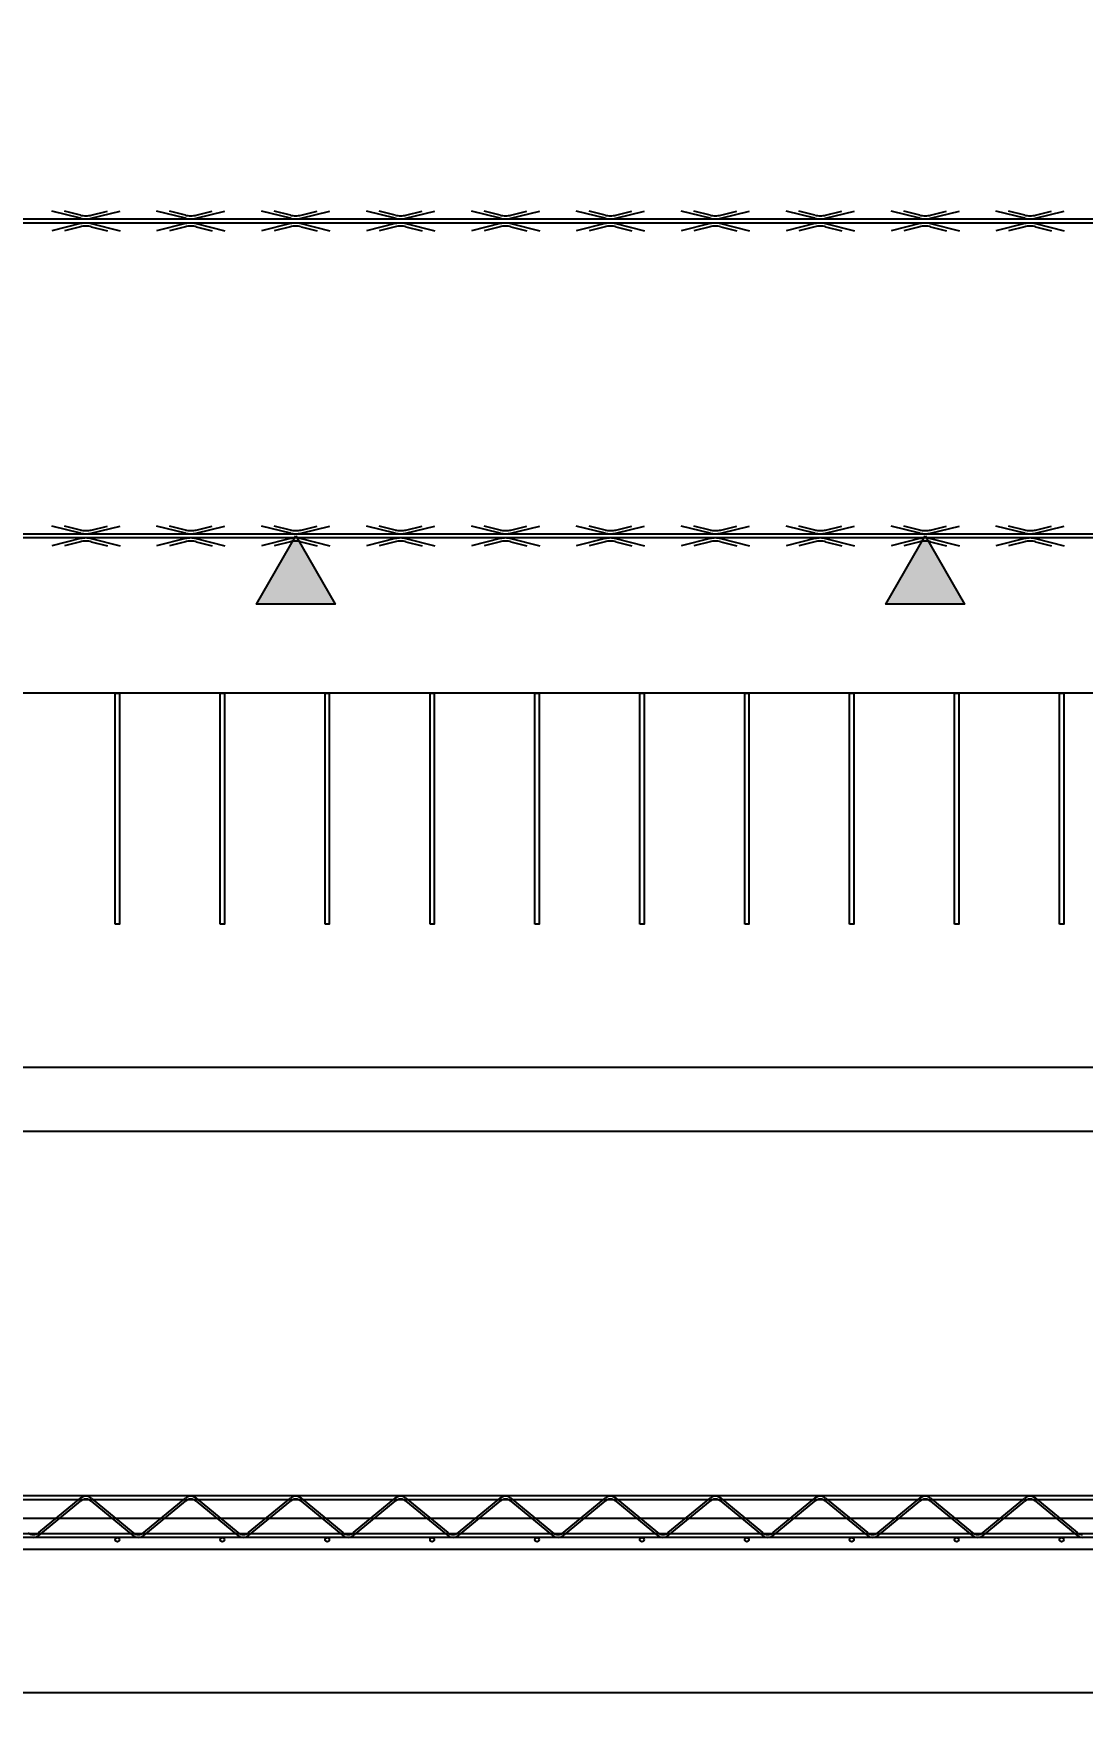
# Model space of a CAD drawing. Extents: x -524 to 129100, y -10500 to 1.
# Drawn here: x 95933 to 97933, y -5326 to -2140 of the extents above; entities that cross this region are included whole.
import ezdxf

# ---------------------------------------------------------------- set-up
doc = ezdxf.new("R2010")
doc.units = 0
doc.header["$LTSCALE"] = 250
doc.linetypes.add('BeePC_CENTER', pattern=[2, 1.25, -0.25, 0.25, -0.25])
doc.layers.get('0').update_dxf_attribs({"linetype": 'CONTINUOUS'})
doc.layers.get('Defpoints').update_dxf_attribs({"linetype": 'CONTINUOUS'})
for name, color, linetype in [('BeePC-CCBZ', 110, 'CONTINUOUS'), ('BeePC-GJ-LEVEL', 141, 'CONTINUOUS'), ('BeePC-GJ-Truss', 185, 'CONTINUOUS'), ('BeePC-TONG-ZT', 50, 'CONTINUOUS')]:
    doc.layers.add(name, color=color, linetype=linetype)
doc.styles.add('BeePC_Dim', font='simfang.ttf', dxfattribs={"width": 0.7})
doc.dimstyles.new('BeePC_DIM_25_25', dxfattribs={"dimtxt": 75, "dimasz": 25, "dimexe": 25, "dimexo": 0, "dimgap": 25, "dimtad": 1, "dimdec": 0, "dimzin": 0, "dimdsep": 46, "dimtxsty": 'BeePC_Dim', "dimblk": 'ARCHTICK', "dimcen": 0, "dimdle": 25, "dimclrt": 7, "dimadec": 0, "dimazin": 0, "dimtfac": 1, "dimtdec": 0, "dimtix": 1, "dimtmove": 2, "dimatfit": 3, "dimfxl": 250, "dimfxlon": 1, "dimtfill": 1, "dimtolj": 1, "dimtzin": 0, "dimarcsym": 0})

# ---------------------------------------------------------------- blocks, each defined once
blk = doc.blocks.new('BeePC_HangPoint')
at = {"ltscale": 25}
h = blk.add_hatch(color=256, dxfattribs=at)
h.dxf.hatch_style = 1
h.paths.add_polyline_path([(0, 0), (-75, -129.9), (75, -129.9)])
blk.add_lwpolyline([(0, 0), (75, -129.9), (-75, -129.9)], close=True, dxfattribs=at)
blk = doc.blocks.new('_ArchTick')
at = {"color": 0, "linetype": 'ByBlock', "const_width": 0.5}
blk.add_lwpolyline([(-0.71, -0.71), (0.71, 0.71)], dxfattribs=at)
blk = doc.blocks.new('*D185')
at = {"layer": 'BeePC-CCBZ', "color": 0, "lineweight": -2, "transparency": 16777216}
for p, q in [((95207.6, -250.1), (96457.6, -250.1)), ((95232.6, -450.1), (95232.6, -225.1)), ((96432.6, -450.1), (96432.6, -225.1))]:
    blk.add_line(p, q, dxfattribs=at)
at = {"layer": 'Defpoints', "color": 0, "transparency": 16777216}
for p in [(96432.6, -250.1), (95232.6, -3097.1), (96432.6, -3097.1)]:
    blk.add_point(p, dxfattribs=at)
at = {"layer": 'BeePC-CCBZ', "color": 0, "lineweight": -2, "transparency": 16777216, "xscale": 25, "yscale": 25, "zscale": 25, "rotation": 180}
blk.add_blockref('_ArchTick', (95232.6, -250.1), dxfattribs=at)
at = {"layer": 'BeePC-CCBZ', "color": 0, "lineweight": -2, "transparency": 16777216, "xscale": 25, "yscale": 25, "zscale": 25}
blk.add_blockref('_ArchTick', (96432.6, -250.1), dxfattribs=at)
at = {"layer": 'BeePC-CCBZ', "color": 7, "linetype": 'BeePC_CENTER', "transparency": 16777216, "insert": (95832.6, -187.2), "char_height": 75, "attachment_point": 5, "style": 'BeePC_Dim', "bg_fill": 3, "box_fill_scale": 1.1, "bg_fill_color": 256, "bg_fill_true_color": 13158600, "bg_fill_transparency": 0}
blk.add_mtext('\\A1;1200', dxfattribs=at)
blk = doc.blocks.new('*D186')
at = {"layer": 'BeePC-CCBZ', "color": 0, "lineweight": -2, "transparency": 16777216}
for p, q in [((96407.6, -250.1), (97657.6, -250.1)), ((96432.6, -450.1), (96432.6, -225.1)), ((97632.6, -450.1), (97632.6, -225.1))]:
    blk.add_line(p, q, dxfattribs=at)
at = {"layer": 'Defpoints', "color": 0, "transparency": 16777216}
for p in [(97632.6, -250.1), (96432.6, -3097.1), (97632.6, -3097.1)]:
    blk.add_point(p, dxfattribs=at)
at = {"layer": 'BeePC-CCBZ', "color": 0, "lineweight": -2, "transparency": 16777216, "xscale": 25, "yscale": 25, "zscale": 25, "rotation": 180}
blk.add_blockref('_ArchTick', (96432.6, -250.1), dxfattribs=at)
at = {"layer": 'BeePC-CCBZ', "color": 0, "lineweight": -2, "transparency": 16777216, "xscale": 25, "yscale": 25, "zscale": 25}
blk.add_blockref('_ArchTick', (97632.6, -250.1), dxfattribs=at)
at = {"layer": 'BeePC-CCBZ', "color": 7, "linetype": 'BeePC_CENTER', "transparency": 16777216, "insert": (97032.6, -187.2), "char_height": 75, "attachment_point": 5, "style": 'BeePC_Dim', "bg_fill": 3, "box_fill_scale": 1.1, "bg_fill_color": 256, "bg_fill_true_color": 13158600, "bg_fill_transparency": 0}
blk.add_mtext('\\A1;1200', dxfattribs=at)
blk = doc.blocks.new('*D187')
at = {"layer": 'BeePC-CCBZ', "color": 0, "lineweight": -2, "transparency": 16777216}
for p, q in [((97607.6, -250.1), (99217.8, -250.1)), ((97632.6, -450.1), (97632.6, -225.1)), ((99192.8, -450.1), (99192.8, -225.1))]:
    blk.add_line(p, q, dxfattribs=at)
at = {"layer": 'Defpoints', "color": 0, "transparency": 16777216}
for p in [(99192.8, -250.1), (99192.8, -2197.1), (97632.6, -3097.1)]:
    blk.add_point(p, dxfattribs=at)
at = {"layer": 'BeePC-CCBZ', "color": 0, "lineweight": -2, "transparency": 16777216, "xscale": 25, "yscale": 25, "zscale": 25, "rotation": 180}
blk.add_blockref('_ArchTick', (97632.6, -250.1), dxfattribs=at)
at = {"layer": 'BeePC-CCBZ', "color": 0, "lineweight": -2, "transparency": 16777216, "xscale": 25, "yscale": 25, "zscale": 25}
blk.add_blockref('_ArchTick', (99192.8, -250.1), dxfattribs=at)
at = {"layer": 'BeePC-CCBZ', "color": 7, "linetype": 'BeePC_CENTER', "transparency": 16777216, "insert": (98412.7, -187.2), "char_height": 75, "attachment_point": 5, "style": 'BeePC_Dim', "bg_fill": 3, "box_fill_scale": 1.1, "bg_fill_color": 256, "bg_fill_true_color": 13158600, "bg_fill_transparency": 0}
blk.add_mtext('\\A1;1560', dxfattribs=at)
blk = doc.blocks.new('*D189')
at = {"layer": 'BeePC-CCBZ', "color": 0, "lineweight": -2, "transparency": 16777216}
for p, q in [((91822.3, -3909.1), (91822.3, -4134.1)), ((99042.3, -3909.1), (99042.3, -4134.1)), ((91797.3, -4109.1), (99067.3, -4109.1))]:
    blk.add_line(p, q, dxfattribs=at)
at = {"layer": 'Defpoints', "color": 0, "transparency": 16777216}
for p in [(91822.3, -3737.1), (99042.3, -3737.1), (99042.3, -4109.1)]:
    blk.add_point(p, dxfattribs=at)
at = {"layer": 'BeePC-CCBZ', "color": 0, "lineweight": -2, "transparency": 16777216, "xscale": 25, "yscale": 25, "zscale": 25, "rotation": 180}
blk.add_blockref('_ArchTick', (91822.3, -4109.1), dxfattribs=at)
at = {"layer": 'BeePC-CCBZ', "color": 0, "lineweight": -2, "transparency": 16777216, "xscale": 25, "yscale": 25, "zscale": 25}
blk.add_blockref('_ArchTick', (99042.3, -4109.1), dxfattribs=at)
at = {"layer": 'BeePC-CCBZ', "color": 7, "linetype": 'BeePC_CENTER', "transparency": 16777216, "insert": (95432.3, -4046.2), "char_height": 75, "attachment_point": 5, "style": 'BeePC_Dim', "bg_fill": 3, "box_fill_scale": 1.1, "bg_fill_color": 256, "bg_fill_true_color": 13158600, "bg_fill_transparency": 0}
blk.add_mtext('\\A1;7220', dxfattribs=at)
blk = doc.blocks.new('*D191')
at = {"layer": 'BeePC-CCBZ', "color": 0, "lineweight": -2, "transparency": 16777216}
for p, q in [((91572.3, -4031.1), (91572.3, -4256.1)), ((99192.8, -4031.1), (99192.8, -4256.1)), ((91547.3, -4231.1), (99217.8, -4231.1))]:
    blk.add_line(p, q, dxfattribs=at)
at = {"layer": 'Defpoints', "color": 0, "transparency": 16777216}
for p in [(91572.3, -2197.1), (99192.8, -2197.1), (99192.8, -4231.1)]:
    blk.add_point(p, dxfattribs=at)
at = {"layer": 'BeePC-CCBZ', "color": 0, "lineweight": -2, "transparency": 16777216, "xscale": 25, "yscale": 25, "zscale": 25, "rotation": 180}
blk.add_blockref('_ArchTick', (91572.3, -4231.1), dxfattribs=at)
at = {"layer": 'BeePC-CCBZ', "color": 0, "lineweight": -2, "transparency": 16777216, "xscale": 25, "yscale": 25, "zscale": 25}
blk.add_blockref('_ArchTick', (99192.8, -4231.1), dxfattribs=at)
at = {"layer": 'BeePC-CCBZ', "color": 7, "linetype": 'BeePC_CENTER', "transparency": 16777216, "insert": (95382.6, -4168.2), "char_height": 75, "attachment_point": 5, "style": 'BeePC_Dim', "bg_fill": 3, "box_fill_scale": 1.1, "bg_fill_color": 256, "bg_fill_true_color": 13158600, "bg_fill_transparency": 0}
blk.add_mtext('\\A1;7621', dxfattribs=at)
blk = doc.blocks.new('*D195')
at = {"layer": 'BeePC-CCBZ', "color": 0, "lineweight": -2, "transparency": 16777216}
for p, q in [((99604.8, -972.1), (99604.8, -3372.1)), ((99404.8, -997.1), (99629.8, -997.1)), ((99404.8, -3347.1), (99629.8, -3347.1))]:
    blk.add_line(p, q, dxfattribs=at)
at = {"layer": 'Defpoints', "color": 0, "transparency": 16777216}
for p in [(95382.6, -997.1), (99382.3, -3347.1), (99604.8, -3347.1)]:
    blk.add_point(p, dxfattribs=at)
at = {"layer": 'BeePC-CCBZ', "color": 0, "lineweight": -2, "transparency": 16777216, "xscale": 25, "yscale": 25, "zscale": 25}
for p, rotation in [((99604.8, -997.1), 90), ((99604.8, -3347.1), 270)]:
    blk.add_blockref('_ArchTick', p, dxfattribs=dict(at, rotation=rotation))
at = {"layer": 'BeePC-CCBZ', "color": 7, "linetype": 'BeePC_CENTER', "transparency": 16777216, "insert": (99541.9, -2172.1), "char_height": 75, "attachment_point": 5, "rotation": 90, "style": 'BeePC_Dim', "bg_fill": 3, "box_fill_scale": 1.1, "bg_fill_color": 256, "bg_fill_true_color": 13158600, "bg_fill_transparency": 0}
blk.add_mtext('\\A1;2350', dxfattribs=at)
blk = doc.blocks.new('*D196')
at = {"layer": 'BeePC-CCBZ', "color": 0, "lineweight": -2, "transparency": 16777216}
for p, q in [((99604.8, -3322.1), (99604.8, -3422.1)), ((99404.8, -3347.1), (99629.8, -3347.1)), ((99404.8, -3397.1), (99629.8, -3397.1))]:
    blk.add_line(p, q, dxfattribs=at)
at = {"layer": 'Defpoints', "color": 0, "transparency": 16777216}
for p in [(99382.3, -3347.1), (95382.6, -3397.1), (99604.8, -3397.1)]:
    blk.add_point(p, dxfattribs=at)
at = {"layer": 'BeePC-CCBZ', "color": 0, "lineweight": -2, "transparency": 16777216, "xscale": 25, "yscale": 25, "zscale": 25}
for p, rotation in [((99604.8, -3347.1), 270), ((99604.8, -3397.1), 90)]:
    blk.add_blockref('_ArchTick', p, dxfattribs=dict(at, rotation=rotation))
at = {"layer": 'BeePC-CCBZ', "color": 7, "linetype": 'BeePC_CENTER', "transparency": 16777216, "insert": (99541.9, -3441.3), "char_height": 75, "attachment_point": 5, "rotation": 90, "style": 'BeePC_Dim', "bg_fill": 3, "box_fill_scale": 1.1, "bg_fill_color": 256, "bg_fill_true_color": 13158600, "bg_fill_transparency": 0}
blk.add_mtext('\\A1;50', dxfattribs=at)
blk = doc.blocks.new('*D198')
at = {"layer": 'BeePC-CCBZ', "color": 0, "lineweight": -2, "transparency": 16777216}
for p, q in [((99726.8, -1272.1), (99726.8, -3122.1)), ((99526.8, -1297.1), (99751.8, -1297.1)), ((99526.8, -3097.1), (99751.8, -3097.1))]:
    blk.add_line(p, q, dxfattribs=at)
at = {"layer": 'Defpoints', "color": 0, "transparency": 16777216}
for p in [(93032.6, -1297.1), (93032.6, -3097.1), (99726.8, -3097.1)]:
    blk.add_point(p, dxfattribs=at)
at = {"layer": 'BeePC-CCBZ', "color": 0, "lineweight": -2, "transparency": 16777216, "xscale": 25, "yscale": 25, "zscale": 25}
for p, rotation in [((99726.8, -1297.1), 90), ((99726.8, -3097.1), 270)]:
    blk.add_blockref('_ArchTick', p, dxfattribs=dict(at, rotation=rotation))
at = {"layer": 'BeePC-CCBZ', "color": 7, "linetype": 'BeePC_CENTER', "transparency": 16777216, "insert": (99663.9, -2197.1), "char_height": 75, "attachment_point": 5, "rotation": 90, "style": 'BeePC_Dim', "bg_fill": 3, "box_fill_scale": 1.1, "bg_fill_color": 256, "bg_fill_true_color": 13158600, "bg_fill_transparency": 0}
blk.add_mtext('\\A1;1800', dxfattribs=at)
blk = doc.blocks.new('*D199')
at = {"layer": 'BeePC-CCBZ', "color": 0, "lineweight": -2, "transparency": 16777216}
for p, q in [((99726.8, -3072.1), (99726.8, -3422.1)), ((99526.8, -3097.1), (99751.8, -3097.1)), ((99526.8, -3397.1), (99751.8, -3397.1))]:
    blk.add_line(p, q, dxfattribs=at)
at = {"layer": 'Defpoints', "color": 0, "transparency": 16777216}
for p in [(93032.6, -3097.1), (95382.6, -3397.1), (99726.8, -3397.1)]:
    blk.add_point(p, dxfattribs=at)
at = {"layer": 'BeePC-CCBZ', "color": 0, "lineweight": -2, "transparency": 16777216, "xscale": 25, "yscale": 25, "zscale": 25}
for p, rotation in [((99726.8, -3097.1), 90), ((99726.8, -3397.1), 270)]:
    blk.add_blockref('_ArchTick', p, dxfattribs=dict(at, rotation=rotation))
at = {"layer": 'BeePC-CCBZ', "color": 7, "linetype": 'BeePC_CENTER', "transparency": 16777216, "insert": (99663.9, -3247.1), "char_height": 75, "attachment_point": 5, "rotation": 90, "style": 'BeePC_Dim', "bg_fill": 3, "box_fill_scale": 1.1, "bg_fill_color": 256, "bg_fill_true_color": 13158600, "bg_fill_transparency": 0}
blk.add_mtext('\\A1;300', dxfattribs=at)
blk = doc.blocks.new('*D202')
at = {"layer": 'BeePC-CCBZ', "color": 0, "lineweight": -2, "transparency": 16777216}
for p, q in [((91572.3, -5100.6), (91572.3, -5325.6)), ((99192.8, -5100.6), (99192.8, -5325.6)), ((91547.3, -5300.6), (99217.8, -5300.6))]:
    blk.add_line(p, q, dxfattribs=at)
at = {"layer": 'Defpoints', "color": 0, "transparency": 16777216}
for p in [(91572.3, -4998.6), (99192.8, -4998.6), (99192.8, -5300.6)]:
    blk.add_point(p, dxfattribs=at)
at = {"layer": 'BeePC-CCBZ', "color": 0, "lineweight": -2, "transparency": 16777216, "xscale": 25, "yscale": 25, "zscale": 25, "rotation": 180}
blk.add_blockref('_ArchTick', (91572.3, -5300.6), dxfattribs=at)
at = {"layer": 'BeePC-CCBZ', "color": 0, "lineweight": -2, "transparency": 16777216, "xscale": 25, "yscale": 25, "zscale": 25}
blk.add_blockref('_ArchTick', (99192.8, -5300.6), dxfattribs=at)
at = {"layer": 'BeePC-CCBZ', "color": 7, "linetype": 'BeePC_CENTER', "transparency": 16777216, "insert": (95382.6, -5237.7), "char_height": 75, "attachment_point": 5, "style": 'BeePC_Dim', "bg_fill": 3, "box_fill_scale": 1.1, "bg_fill_color": 256, "bg_fill_true_color": 13158600, "bg_fill_transparency": 0}
blk.add_mtext('\\A1;7621', dxfattribs=at)

msp = doc.modelspace()

# ---------------------------------------------------------------- linework, layer by layer
at = {"layer": 'BeePC-GJ-LEVEL'}
for points in [[(96088.6, -3837.1), (96088.6, -3397.1), (96096.6, -3397.1), (96096.6, -3837.1), (96088.6, -3837.1)], [(96288.6, -3837.1), (96288.6, -3397.1), (96296.6, -3397.1), (96296.6, -3837.1), (96288.6, -3837.1)], [(96488.6, -3837.1), (96488.6, -3397.1), (96496.6, -3397.1), (96496.6, -3837.1), (96488.6, -3837.1)], [(96688.6, -3837.1), (96688.6, -3397.1), (96696.6, -3397.1), (96696.6, -3837.1), (96688.6, -3837.1)], [(96888.6, -3837.1), (96888.6, -3397.1), (96896.6, -3397.1), (96896.6, -3837.1), (96888.6, -3837.1)], [(97088.6, -3837.1), (97088.6, -3397.1), (97096.6, -3397.1), (97096.6, -3837.1), (97088.6, -3837.1)], [(97288.6, -3837.1), (97288.6, -3397.1), (97296.6, -3397.1), (97296.6, -3837.1), (97288.6, -3837.1)], [(97488.6, -3837.1), (97488.6, -3397.1), (97496.6, -3397.1), (97496.6, -3837.1), (97488.6, -3837.1)], [(97688.6, -3837.1), (97688.6, -3397.1), (97696.6, -3397.1), (97696.6, -3837.1), (97688.6, -3837.1)], [(97888.6, -3837.1), (97888.6, -3397.1), (97896.6, -3397.1), (97896.6, -3837.1), (97888.6, -3837.1)], [(91382.3, -4997.6), (99332.8, -4997.6), (99332.8, -5005.6), (91382.3, -5005.6), (91382.3, -4997.6)]]:
    msp.add_lwpolyline(points, dxfattribs=at)
for centre in [(96092.6, -5009.6), (96292.6, -5009.6), (96492.6, -5009.6), (96692.6, -5009.6), (96892.6, -5009.6), (97092.6, -5009.6), (97292.6, -5009.6), (97492.6, -5009.6), (97692.6, -5009.6), (97892.6, -5009.6)]:
    msp.add_circle(centre, 4, dxfattribs=at)
at = {"layer": 'BeePC-GJ-Truss'}
for points in [[(91632.6, -2493.1), (99132.6, -2493.1), (99132.6, -2501.1), (91632.6, -2501.1), (91632.6, -2493.1), (91636, -2493), (91639.2, -2492.6), (91642.8, -2492), (91697.8, -2478.4)], [(96022.4, -2492), (95967.4, -2478.4)], [(96022.4, -2486), (95991.7, -2478.4)], [(96042.8, -2492), (96097.8, -2478.4)], [(96042.8, -2486), (96073.5, -2478.4)], [(96222.4, -2492), (96167.4, -2478.4)], [(96222.4, -2486), (96191.7, -2478.4)], [(96242.8, -2492), (96297.8, -2478.4)], [(96242.8, -2486), (96273.5, -2478.4)], [(96422.4, -2492), (96367.4, -2478.4)], [(96422.4, -2486), (96391.7, -2478.4)], [(96442.8, -2492), (96497.8, -2478.4)], [(96442.8, -2486), (96473.5, -2478.4)], [(96622.4, -2492), (96567.4, -2478.4)], [(96622.4, -2486), (96591.7, -2478.4)], [(96642.8, -2492), (96697.8, -2478.4)], [(96642.8, -2486), (96673.5, -2478.4)], [(96822.4, -2492), (96767.4, -2478.4)], [(96822.4, -2486), (96791.7, -2478.4)], [(96842.8, -2492), (96897.8, -2478.4)], [(96842.8, -2486), (96873.5, -2478.4)], [(97022.4, -2492), (96967.4, -2478.4)], [(97022.4, -2486), (96991.7, -2478.4)], [(97042.8, -2492), (97097.8, -2478.4)], [(97042.8, -2486), (97073.5, -2478.4)], [(97222.4, -2492), (97167.4, -2478.4)], [(97222.4, -2486), (97191.7, -2478.4)], [(97242.8, -2492), (97297.8, -2478.4)], [(97242.8, -2486), (97273.5, -2478.4)], [(97422.4, -2492), (97367.4, -2478.4)], [(97422.4, -2486), (97391.7, -2478.4)], [(97442.8, -2492), (97497.8, -2478.4)], [(97442.8, -2486), (97473.5, -2478.4)], [(97622.4, -2492), (97567.4, -2478.4)], [(97622.4, -2486), (97591.7, -2478.4)], [(97642.8, -2492), (97697.8, -2478.4)], [(97642.8, -2486), (97673.5, -2478.4)], [(97822.4, -2492), (97767.4, -2478.4)], [(97822.4, -2486), (97791.7, -2478.4)], [(97842.8, -2492), (97897.8, -2478.4)], [(97842.8, -2486), (97873.5, -2478.4)], [(96022.4, -2502.3), (95967.4, -2515.9)], [(96022.4, -2508.3), (95991.7, -2515.9)], [(96042.8, -2502.3), (96097.8, -2515.9)], [(96042.8, -2508.3), (96073.5, -2515.9)], [(96222.4, -2502.3), (96167.4, -2515.9)], [(96222.4, -2508.3), (96191.7, -2515.9)], [(96242.8, -2502.3), (96297.8, -2515.9)], [(96242.8, -2508.3), (96273.5, -2515.9)], [(96422.4, -2502.3), (96367.4, -2515.9)], [(96422.4, -2508.3), (96391.7, -2515.9)], [(96442.8, -2502.3), (96497.8, -2515.9)], [(96442.8, -2508.3), (96473.5, -2515.9)], [(96622.4, -2502.3), (96567.4, -2515.9)], [(96622.4, -2508.3), (96591.7, -2515.9)], [(96642.8, -2502.3), (96697.8, -2515.9)], [(96642.8, -2508.3), (96673.5, -2515.9)], [(96822.4, -2502.3), (96767.4, -2515.9)], [(96822.4, -2508.3), (96791.7, -2515.9)], [(96842.8, -2502.3), (96897.8, -2515.9)], [(96842.8, -2508.3), (96873.5, -2515.9)], [(97022.4, -2502.3), (96967.4, -2515.9)], [(97022.4, -2508.3), (96991.7, -2515.9)], [(97042.8, -2502.3), (97097.8, -2515.9)], [(97042.8, -2508.3), (97073.5, -2515.9)], [(97222.4, -2502.3), (97167.4, -2515.9)], [(97222.4, -2508.3), (97191.7, -2515.9)], [(97242.8, -2502.3), (97297.8, -2515.9)], [(97242.8, -2508.3), (97273.5, -2515.9)], [(97422.4, -2502.3), (97367.4, -2515.9)], [(97422.4, -2508.3), (97391.7, -2515.9)], [(97442.8, -2502.3), (97497.8, -2515.9)], [(97442.8, -2508.3), (97473.5, -2515.9)], [(97622.4, -2502.3), (97567.4, -2515.9)], [(97622.4, -2508.3), (97591.7, -2515.9)], [(97642.8, -2502.3), (97697.8, -2515.9)], [(97642.8, -2508.3), (97673.5, -2515.9)], [(97822.4, -2502.3), (97767.4, -2515.9)], [(97822.4, -2508.3), (97791.7, -2515.9)], [(97842.8, -2502.3), (97897.8, -2515.9)], [(97842.8, -2508.3), (97873.5, -2515.9)], [(91632.6, -3093.1), (99132.6, -3093.1), (99132.6, -3101.1), (91632.6, -3101.1), (91632.6, -3093.1), (91636, -3093), (91639.2, -3092.6), (91642.8, -3092), (91697.8, -3078.4)], [(96022.4, -3092), (95967.4, -3078.4)], [(96022.4, -3086), (95991.7, -3078.4)], [(96042.8, -3092), (96097.8, -3078.4)], [(96042.8, -3086), (96073.5, -3078.4)], [(96222.4, -3092), (96167.4, -3078.4)], [(96222.4, -3086), (96191.7, -3078.4)], [(96242.8, -3092), (96297.8, -3078.4)], [(96242.8, -3086), (96273.5, -3078.4)], [(96422.4, -3092), (96367.4, -3078.4)], [(96422.4, -3086), (96391.7, -3078.4)], [(96442.8, -3092), (96497.8, -3078.4)], [(96442.8, -3086), (96473.5, -3078.4)], [(96622.4, -3092), (96567.4, -3078.4)], [(96622.4, -3086), (96591.7, -3078.4)], [(96642.8, -3092), (96697.8, -3078.4)], [(96642.8, -3086), (96673.5, -3078.4)], [(96822.4, -3092), (96767.4, -3078.4)], [(96822.4, -3086), (96791.7, -3078.4)], [(96842.8, -3092), (96897.8, -3078.4)], [(96842.8, -3086), (96873.5, -3078.4)], [(97022.4, -3092), (96967.4, -3078.4)], [(97022.4, -3086), (96991.7, -3078.4)], [(97042.8, -3092), (97097.8, -3078.4)], [(97042.8, -3086), (97073.5, -3078.4)], [(97222.4, -3092), (97167.4, -3078.4)], [(97222.4, -3086), (97191.7, -3078.4)], [(97242.8, -3092), (97297.8, -3078.4)], [(97242.8, -3086), (97273.5, -3078.4)], [(97422.4, -3092), (97367.4, -3078.4)], [(97422.4, -3086), (97391.7, -3078.4)], [(97442.8, -3092), (97497.8, -3078.4)], [(97442.8, -3086), (97473.5, -3078.4)], [(97622.4, -3092), (97567.4, -3078.4)], [(97622.4, -3086), (97591.7, -3078.4)], [(97642.8, -3092), (97697.8, -3078.4)], [(97642.8, -3086), (97673.5, -3078.4)], [(97822.4, -3092), (97767.4, -3078.4)], [(97822.4, -3086), (97791.7, -3078.4)], [(97842.8, -3092), (97897.8, -3078.4)], [(97842.8, -3086), (97873.5, -3078.4)], [(96022.4, -3102.3), (95967.4, -3115.9)], [(96022.4, -3108.3), (95991.7, -3115.9)], [(96042.8, -3102.3), (96097.8, -3115.9)], [(96042.8, -3108.3), (96073.5, -3115.9)], [(96222.4, -3102.3), (96167.4, -3115.9)], [(96222.4, -3108.3), (96191.7, -3115.9)], [(96242.8, -3102.3), (96297.8, -3115.9)], [(96242.8, -3108.3), (96273.5, -3115.9)], [(96422.4, -3102.3), (96367.4, -3115.9)], [(96422.4, -3108.3), (96391.7, -3115.9)], [(96442.8, -3102.3), (96497.8, -3115.9)], [(96442.8, -3108.3), (96473.5, -3115.9)], [(96622.4, -3102.3), (96567.4, -3115.9)], [(96622.4, -3108.3), (96591.7, -3115.9)], [(96642.8, -3102.3), (96697.8, -3115.9)], [(96642.8, -3108.3), (96673.5, -3115.9)], [(96822.4, -3102.3), (96767.4, -3115.9)], [(96822.4, -3108.3), (96791.7, -3115.9)], [(96842.8, -3102.3), (96897.8, -3115.9)], [(96842.8, -3108.3), (96873.5, -3115.9)], [(97022.4, -3102.3), (96967.4, -3115.9)], [(97022.4, -3108.3), (96991.7, -3115.9)], [(97042.8, -3102.3), (97097.8, -3115.9)], [(97042.8, -3108.3), (97073.5, -3115.9)], [(97222.4, -3102.3), (97167.4, -3115.9)], [(97222.4, -3108.3), (97191.7, -3115.9)], [(97242.8, -3102.3), (97297.8, -3115.9)], [(97242.8, -3108.3), (97273.5, -3115.9)], [(97422.4, -3102.3), (97367.4, -3115.9)], [(97422.4, -3108.3), (97391.7, -3115.9)], [(97442.8, -3102.3), (97497.8, -3115.9)], [(97442.8, -3108.3), (97473.5, -3115.9)], [(97622.4, -3102.3), (97567.4, -3115.9)], [(97622.4, -3108.3), (97591.7, -3115.9)], [(97642.8, -3102.3), (97697.8, -3115.9)], [(97642.8, -3108.3), (97673.5, -3115.9)], [(97822.4, -3102.3), (97767.4, -3115.9)], [(97822.4, -3108.3), (97791.7, -3115.9)], [(97842.8, -3102.3), (97897.8, -3115.9)], [(97842.8, -3108.3), (97873.5, -3115.9)], [(91632.6, -4925.6), (99132.6, -4925.6), (99132.6, -4933.6), (91632.6, -4933.6), (91632.6, -4925.6)], [(95932.6, -5005.6), (95936, -5005.1), (95939.2, -5004), (95942.8, -5001.8), (96022.4, -4936.5)], [(95942.8, -4995.8), (96022.4, -4930.5)], [(96042.8, -4930.5), (96122.4, -4995.8)], [(96042.8, -4936.5), (96122.4, -5001.8), (96125.2, -5003.6), (96128.4, -5004.9), (96132.6, -5005.6)], [(96132.6, -5005.6), (96136, -5005.1), (96139.2, -5004), (96142.8, -5001.8), (96222.4, -4936.5)], [(96142.8, -4995.8), (96222.4, -4930.5)], [(96242.8, -4930.5), (96322.4, -4995.8)], [(96242.8, -4936.5), (96322.4, -5001.8), (96325.2, -5003.6), (96328.4, -5004.9), (96332.6, -5005.6)], [(96332.6, -5005.6), (96336, -5005.1), (96339.2, -5004), (96342.8, -5001.8), (96422.4, -4936.5)], [(96342.8, -4995.8), (96422.4, -4930.5)], [(96442.8, -4930.5), (96522.4, -4995.8)], [(96442.8, -4936.5), (96522.4, -5001.8), (96525.2, -5003.6), (96528.4, -5004.9), (96532.6, -5005.6)], [(96532.6, -5005.6), (96536, -5005.1), (96539.2, -5004), (96542.8, -5001.8), (96622.4, -4936.5)], [(96542.8, -4995.8), (96622.4, -4930.5)], [(96642.8, -4930.5), (96722.4, -4995.8)], [(96642.8, -4936.5), (96722.4, -5001.8), (96725.2, -5003.6), (96728.4, -5004.9), (96732.6, -5005.6)], [(96732.6, -5005.6), (96736, -5005.1), (96739.2, -5004), (96742.8, -5001.8), (96822.4, -4936.5)], [(96742.8, -4995.8), (96822.4, -4930.5)], [(96842.8, -4930.5), (96922.4, -4995.8)], [(96842.8, -4936.5), (96922.4, -5001.8), (96925.2, -5003.6), (96928.4, -5004.9), (96932.6, -5005.6)], [(96932.6, -5005.6), (96936, -5005.1), (96939.2, -5004), (96942.8, -5001.8), (97022.4, -4936.5)], [(96942.8, -4995.8), (97022.4, -4930.5)], [(97042.8, -4930.5), (97122.4, -4995.8)], [(97042.8, -4936.5), (97122.4, -5001.8), (97125.2, -5003.6), (97128.4, -5004.9), (97132.6, -5005.6)], [(97132.6, -5005.6), (97136, -5005.1), (97139.2, -5004), (97142.8, -5001.8), (97222.4, -4936.5)], [(97142.8, -4995.8), (97222.4, -4930.5)], [(97242.8, -4930.5), (97322.4, -4995.8)], [(97242.8, -4936.5), (97322.4, -5001.8), (97325.2, -5003.6), (97328.4, -5004.9), (97332.6, -5005.6)], [(97332.6, -5005.6), (97336, -5005.1), (97339.2, -5004), (97342.8, -5001.8), (97422.4, -4936.5)], [(97342.8, -4995.8), (97422.4, -4930.5)], [(97442.8, -4930.5), (97522.4, -4995.8)], [(97442.8, -4936.5), (97522.4, -5001.8), (97525.2, -5003.6), (97528.4, -5004.9), (97532.6, -5005.6)], [(97532.6, -5005.6), (97536, -5005.1), (97539.2, -5004), (97542.8, -5001.8), (97622.4, -4936.5)], [(97542.8, -4995.8), (97622.4, -4930.5)], [(97642.8, -4930.5), (97722.4, -4995.8)], [(97642.8, -4936.5), (97722.4, -5001.8), (97725.2, -5003.6), (97728.4, -5004.9), (97732.6, -5005.6)], [(97732.6, -5005.6), (97736, -5005.1), (97739.2, -5004), (97742.8, -5001.8), (97822.4, -4936.5)], [(97742.8, -4995.8), (97822.4, -4930.5)], [(97842.8, -4930.5), (97922.4, -4995.8)], [(97842.8, -4936.5), (97922.4, -5001.8), (97925.2, -5003.6), (97928.4, -5004.9), (97932.6, -5005.6)], [(91632.6, -4997.6), (99132.6, -4997.6), (99132.6, -5005.6), (91632.6, -5005.6), (91632.6, -4997.6)]]:
    msp.add_lwpolyline(points, dxfattribs=at)
for centre, major_axis, ratio, start_param, end_param in [((96031.4, -2483.7), (12, 0), 0.288551, 3.861169, 4.813041), ((96033.8, -2488), (18, 0), 0.288551, 4.026697, 4.647513), ((96033.8, -2506.3), (18, 0), 0.288551, 1.635672, 2.256488), ((96031.4, -2510.6), (12, 0), 0.288551, 1.470144, 2.422017), ((96033.8, -2483.7), (12, 0), 0.288551, 4.611737, 5.563609), ((96031.4, -2488), (18, 0), 0.288551, 4.777265, 5.398081), ((96031.4, -2506.3), (18, 0), 0.288551, 0.885104, 1.50592), ((96033.8, -2510.6), (12, 0), 0.288551, 0.719576, 1.671449), ((96231.4, -2483.7), (12, 0), 0.288551, 3.861169, 4.813041), ((96233.8, -2488), (18, 0), 0.288551, 4.026697, 4.647513), ((96233.8, -2506.3), (18, 0), 0.288551, 1.635672, 2.256488), ((96231.4, -2510.6), (12, 0), 0.288551, 1.470144, 2.422017), ((96233.8, -2483.7), (12, 0), 0.288551, 4.611737, 5.563609), ((96231.4, -2488), (18, 0), 0.288551, 4.777265, 5.398081), ((96231.4, -2506.3), (18, 0), 0.288551, 0.885104, 1.50592), ((96233.8, -2510.6), (12, 0), 0.288551, 0.719576, 1.671449), ((96431.4, -2483.7), (12, 0), 0.288551, 3.861169, 4.813041), ((96433.8, -2488), (18, 0), 0.288551, 4.026697, 4.647513), ((96433.8, -2506.3), (18, 0), 0.288551, 1.635672, 2.256488), ((96431.4, -2510.6), (12, 0), 0.288551, 1.470144, 2.422017), ((96433.8, -2483.7), (12, 0), 0.288551, 4.611737, 5.563609), ((96431.4, -2488), (18, 0), 0.288551, 4.777265, 5.398081), ((96431.4, -2506.3), (18, 0), 0.288551, 0.885104, 1.50592), ((96433.8, -2510.6), (12, 0), 0.288551, 0.719576, 1.671449), ((96631.4, -2483.7), (12, 0), 0.288551, 3.861169, 4.813041), ((96633.8, -2488), (18, 0), 0.288551, 4.026697, 4.647513), ((96633.8, -2506.3), (18, 0), 0.288551, 1.635672, 2.256488), ((96631.4, -2510.6), (12, 0), 0.288551, 1.470144, 2.422017), ((96633.8, -2483.7), (12, 0), 0.288551, 4.611737, 5.563609), ((96631.4, -2488), (18, 0), 0.288551, 4.777265, 5.398081), ((96631.4, -2506.3), (18, 0), 0.288551, 0.885104, 1.50592), ((96633.8, -2510.6), (12, 0), 0.288551, 0.719576, 1.671449), ((96831.4, -2483.7), (12, 0), 0.288551, 3.861169, 4.813041), ((96833.8, -2488), (18, 0), 0.288551, 4.026697, 4.647513), ((96833.8, -2506.3), (18, 0), 0.288551, 1.635672, 2.256488), ((96831.4, -2510.6), (12, 0), 0.288551, 1.470144, 2.422017), ((96833.8, -2483.7), (12, 0), 0.288551, 4.611737, 5.563609), ((96831.4, -2488), (18, 0), 0.288551, 4.777265, 5.398081), ((96831.4, -2506.3), (18, 0), 0.288551, 0.885104, 1.50592), ((96833.8, -2510.6), (12, 0), 0.288551, 0.719576, 1.671449), ((97031.4, -2483.7), (12, 0), 0.288551, 3.861169, 4.813041), ((97033.8, -2488), (18, 0), 0.288551, 4.026697, 4.647513), ((97033.8, -2506.3), (18, 0), 0.288551, 1.635672, 2.256488), ((97031.4, -2510.6), (12, 0), 0.288551, 1.470144, 2.422017), ((97033.8, -2483.7), (12, 0), 0.288551, 4.611737, 5.563609), ((97031.4, -2488), (18, 0), 0.288551, 4.777265, 5.398081), ((97031.4, -2506.3), (18, 0), 0.288551, 0.885104, 1.50592), ((97033.8, -2510.6), (12, 0), 0.288551, 0.719576, 1.671449), ((97231.4, -2483.7), (12, 0), 0.288551, 3.861169, 4.813041), ((97233.8, -2488), (18, 0), 0.288551, 4.026697, 4.647513), ((97233.8, -2506.3), (18, 0), 0.288551, 1.635672, 2.256488), ((97231.4, -2510.6), (12, 0), 0.288551, 1.470144, 2.422017), ((97233.8, -2483.7), (12, 0), 0.288551, 4.611737, 5.563609), ((97231.4, -2488), (18, 0), 0.288551, 4.777265, 5.398081), ((97231.4, -2506.3), (18, 0), 0.288551, 0.885104, 1.50592), ((97233.8, -2510.6), (12, 0), 0.288551, 0.719576, 1.671449), ((97431.4, -2483.7), (12, 0), 0.288551, 3.861169, 4.813041), ((97433.8, -2488), (18, 0), 0.288551, 4.026697, 4.647513), ((97433.8, -2506.3), (18, 0), 0.288551, 1.635672, 2.256488), ((97431.4, -2510.6), (12, 0), 0.288551, 1.470144, 2.422017), ((97433.8, -2483.7), (12, 0), 0.288551, 4.611737, 5.563609), ((97431.4, -2488), (18, 0), 0.288551, 4.777265, 5.398081), ((97431.4, -2506.3), (18, 0), 0.288551, 0.885104, 1.50592), ((97433.8, -2510.6), (12, 0), 0.288551, 0.719576, 1.671449), ((97631.4, -2483.7), (12, 0), 0.288551, 3.861169, 4.813041), ((97633.8, -2488), (18, 0), 0.288551, 4.026697, 4.647513), ((97633.8, -2506.3), (18, 0), 0.288551, 1.635672, 2.256488), ((97631.4, -2510.6), (12, 0), 0.288551, 1.470144, 2.422017), ((97633.8, -2483.7), (12, 0), 0.288551, 4.611737, 5.563609), ((97631.4, -2488), (18, 0), 0.288551, 4.777265, 5.398081), ((97631.4, -2506.3), (18, 0), 0.288551, 0.885104, 1.50592), ((97633.8, -2510.6), (12, 0), 0.288551, 0.719576, 1.671449), ((97831.4, -2483.7), (12, 0), 0.288551, 3.861169, 4.813041), ((97833.8, -2488), (18, 0), 0.288551, 4.026697, 4.647513), ((97833.8, -2506.3), (18, 0), 0.288551, 1.635672, 2.256488), ((97831.4, -2510.6), (12, 0), 0.288551, 1.470144, 2.422017), ((97833.8, -2483.7), (12, 0), 0.288551, 4.611737, 5.563609), ((97831.4, -2488), (18, 0), 0.288551, 4.777265, 5.398081), ((97831.4, -2506.3), (18, 0), 0.288551, 0.885104, 1.50592), ((97833.8, -2510.6), (12, 0), 0.288551, 0.719576, 1.671449), ((96031.4, -3083.7), (12, 0), 0.288551, 3.861169, 4.813041), ((96033.8, -3083.7), (12, 0), 0.288551, 4.611737, 5.563609), ((96231.4, -3083.7), (12, 0), 0.288551, 3.861169, 4.813041), ((96233.8, -3083.7), (12, 0), 0.288551, 4.611737, 5.563609), ((96431.4, -3083.7), (12, 0), 0.288551, 3.861169, 4.813041), ((96433.8, -3083.7), (12, 0), 0.288551, 4.611737, 5.563609), ((96631.4, -3083.7), (12, 0), 0.288551, 3.861169, 4.813041), ((96633.8, -3083.7), (12, 0), 0.288551, 4.611737, 5.563609), ((96831.4, -3083.7), (12, 0), 0.288551, 3.861169, 4.813041), ((96833.8, -3083.7), (12, 0), 0.288551, 4.611737, 5.563609), ((97031.4, -3083.7), (12, 0), 0.288551, 3.861169, 4.813041), ((97033.8, -3083.7), (12, 0), 0.288551, 4.611737, 5.563609), ((97231.4, -3083.7), (12, 0), 0.288551, 3.861169, 4.813041), ((97233.8, -3083.7), (12, 0), 0.288551, 4.611737, 5.563609), ((97431.4, -3083.7), (12, 0), 0.288551, 3.861169, 4.813041), ((97433.8, -3083.7), (12, 0), 0.288551, 4.611737, 5.563609), ((97631.4, -3083.7), (12, 0), 0.288551, 3.861169, 4.813041), ((97633.8, -3083.7), (12, 0), 0.288551, 4.611737, 5.563609), ((97831.4, -3083.7), (12, 0), 0.288551, 3.861169, 4.813041), ((97833.8, -3083.7), (12, 0), 0.288551, 4.611737, 5.563609), ((96033.8, -3088), (18, 0), 0.288551, 4.026697, 4.647513), ((96033.8, -3106.3), (18, 0), 0.288551, 1.635672, 2.256488), ((96031.4, -3110.6), (12, 0), 0.288551, 1.470144, 2.422017), ((96031.4, -3088), (18, 0), 0.288551, 4.777265, 5.398081), ((96031.4, -3106.3), (18, 0), 0.288551, 0.885104, 1.50592), ((96033.8, -3110.6), (12, 0), 0.288551, 0.719576, 1.671449), ((96233.8, -3088), (18, 0), 0.288551, 4.026697, 4.647513), ((96233.8, -3106.3), (18, 0), 0.288551, 1.635672, 2.256488), ((96231.4, -3110.6), (12, 0), 0.288551, 1.470144, 2.422017), ((96231.4, -3088), (18, 0), 0.288551, 4.777265, 5.398081), ((96231.4, -3106.3), (18, 0), 0.288551, 0.885104, 1.50592), ((96233.8, -3110.6), (12, 0), 0.288551, 0.719576, 1.671449), ((96433.8, -3088), (18, 0), 0.288551, 4.026697, 4.647513), ((96433.8, -3106.3), (18, 0), 0.288551, 1.635672, 2.256488), ((96431.4, -3110.6), (12, 0), 0.288551, 1.470144, 2.422017), ((96431.4, -3088), (18, 0), 0.288551, 4.777265, 5.398081), ((96431.4, -3106.3), (18, 0), 0.288551, 0.885104, 1.50592), ((96433.8, -3110.6), (12, 0), 0.288551, 0.719576, 1.671449), ((96633.8, -3088), (18, 0), 0.288551, 4.026697, 4.647513), ((96633.8, -3106.3), (18, 0), 0.288551, 1.635672, 2.256488), ((96631.4, -3110.6), (12, 0), 0.288551, 1.470144, 2.422017), ((96631.4, -3088), (18, 0), 0.288551, 4.777265, 5.398081), ((96631.4, -3106.3), (18, 0), 0.288551, 0.885104, 1.50592), ((96633.8, -3110.6), (12, 0), 0.288551, 0.719576, 1.671449), ((96833.8, -3088), (18, 0), 0.288551, 4.026697, 4.647513), ((96833.8, -3106.3), (18, 0), 0.288551, 1.635672, 2.256488), ((96831.4, -3110.6), (12, 0), 0.288551, 1.470144, 2.422017), ((96831.4, -3088), (18, 0), 0.288551, 4.777265, 5.398081), ((96831.4, -3106.3), (18, 0), 0.288551, 0.885104, 1.50592), ((96833.8, -3110.6), (12, 0), 0.288551, 0.719576, 1.671449), ((97033.8, -3088), (18, 0), 0.288551, 4.026697, 4.647513), ((97033.8, -3106.3), (18, 0), 0.288551, 1.635672, 2.256488), ((97031.4, -3110.6), (12, 0), 0.288551, 1.470144, 2.422017), ((97031.4, -3088), (18, 0), 0.288551, 4.777265, 5.398081), ((97031.4, -3106.3), (18, 0), 0.288551, 0.885104, 1.50592), ((97033.8, -3110.6), (12, 0), 0.288551, 0.719576, 1.671449), ((97233.8, -3088), (18, 0), 0.288551, 4.026697, 4.647513), ((97233.8, -3106.3), (18, 0), 0.288551, 1.635672, 2.256488), ((97231.4, -3110.6), (12, 0), 0.288551, 1.470144, 2.422017), ((97231.4, -3088), (18, 0), 0.288551, 4.777265, 5.398081), ((97231.4, -3106.3), (18, 0), 0.288551, 0.885104, 1.50592), ((97233.8, -3110.6), (12, 0), 0.288551, 0.719576, 1.671449), ((97433.8, -3088), (18, 0), 0.288551, 4.026697, 4.647513), ((97433.8, -3106.3), (18, 0), 0.288551, 1.635672, 2.256488), ((97431.4, -3110.6), (12, 0), 0.288551, 1.470144, 2.422017), ((97431.4, -3088), (18, 0), 0.288551, 4.777265, 5.398081), ((97431.4, -3106.3), (18, 0), 0.288551, 0.885104, 1.50592), ((97433.8, -3110.6), (12, 0), 0.288551, 0.719576, 1.671449), ((97633.8, -3088), (18, 0), 0.288551, 4.026697, 4.647513), ((97633.8, -3106.3), (18, 0), 0.288551, 1.635672, 2.256488), ((97631.4, -3110.6), (12, 0), 0.288551, 1.470144, 2.422017), ((97631.4, -3088), (18, 0), 0.288551, 4.777265, 5.398081), ((97631.4, -3106.3), (18, 0), 0.288551, 0.885104, 1.50592), ((97633.8, -3110.6), (12, 0), 0.288551, 0.719576, 1.671449), ((97833.8, -3088), (18, 0), 0.288551, 4.026697, 4.647513), ((97833.8, -3106.3), (18, 0), 0.288551, 1.635672, 2.256488), ((97831.4, -3110.6), (12, 0), 0.288551, 1.470144, 2.422017), ((97831.4, -3088), (18, 0), 0.288551, 4.777265, 5.398081), ((97831.4, -3106.3), (18, 0), 0.288551, 0.885104, 1.50592), ((97833.8, -3110.6), (12, 0), 0.288551, 0.719576, 1.671449), ((96033.8, -4943.8), (18, 0), 0.957465, 1.635672, 2.256488), ((96033.8, -4943.8), (18, 0), 0.957465, 1.635672, 2.256488), ((96031.4, -4944.1), (12, 0), 0.957465, 1.470144, 2.422017), ((96031.4, -4944.1), (12, 0), 0.957465, 1.470144, 2.422017), ((96031.4, -4943.8), (18, 0), 0.957465, 0.885104, 1.50592), ((96031.4, -4943.8), (18, 0), 0.957465, 0.885104, 1.50592), ((96033.8, -4944.1), (12, 0), 0.957465, 0.719576, 1.671449), ((96033.8, -4944.1), (12, 0), 0.957465, 0.719576, 1.671449), ((96233.8, -4943.8), (18, 0), 0.957465, 1.635672, 2.256488), ((96233.8, -4943.8), (18, 0), 0.957465, 1.635672, 2.256488), ((96231.4, -4944.1), (12, 0), 0.957465, 1.470144, 2.422017), ((96231.4, -4944.1), (12, 0), 0.957465, 1.470144, 2.422017), ((96231.4, -4943.8), (18, 0), 0.957465, 0.885104, 1.50592), ((96231.4, -4943.8), (18, 0), 0.957465, 0.885104, 1.50592), ((96233.8, -4944.1), (12, 0), 0.957465, 0.719576, 1.671449), ((96233.8, -4944.1), (12, 0), 0.957465, 0.719576, 1.671449), ((96433.8, -4943.8), (18, 0), 0.957465, 1.635672, 2.256488), ((96433.8, -4943.8), (18, 0), 0.957465, 1.635672, 2.256488), ((96431.4, -4944.1), (12, 0), 0.957465, 1.470144, 2.422017), ((96431.4, -4944.1), (12, 0), 0.957465, 1.470144, 2.422017), ((96431.4, -4943.8), (18, 0), 0.957465, 0.885104, 1.50592), ((96431.4, -4943.8), (18, 0), 0.957465, 0.885104, 1.50592), ((96433.8, -4944.1), (12, 0), 0.957465, 0.719576, 1.671449), ((96433.8, -4944.1), (12, 0), 0.957465, 0.719576, 1.671449), ((96633.8, -4943.8), (18, 0), 0.957465, 1.635672, 2.256488), ((96633.8, -4943.8), (18, 0), 0.957465, 1.635672, 2.256488), ((96631.4, -4944.1), (12, 0), 0.957465, 1.470144, 2.422017), ((96631.4, -4944.1), (12, 0), 0.957465, 1.470144, 2.422017), ((96631.4, -4943.8), (18, 0), 0.957465, 0.885104, 1.50592), ((96631.4, -4943.8), (18, 0), 0.957465, 0.885104, 1.50592), ((96633.8, -4944.1), (12, 0), 0.957465, 0.719576, 1.671449), ((96633.8, -4944.1), (12, 0), 0.957465, 0.719576, 1.671449), ((96833.8, -4943.8), (18, 0), 0.957465, 1.635672, 2.256488), ((96833.8, -4943.8), (18, 0), 0.957465, 1.635672, 2.256488), ((96831.4, -4944.1), (12, 0), 0.957465, 1.470144, 2.422017), ((96831.4, -4944.1), (12, 0), 0.957465, 1.470144, 2.422017), ((96831.4, -4943.8), (18, 0), 0.957465, 0.885104, 1.50592), ((96831.4, -4943.8), (18, 0), 0.957465, 0.885104, 1.50592), ((96833.8, -4944.1), (12, 0), 0.957465, 0.719576, 1.671449), ((96833.8, -4944.1), (12, 0), 0.957465, 0.719576, 1.671449), ((97033.8, -4943.8), (18, 0), 0.957465, 1.635672, 2.256488), ((97033.8, -4943.8), (18, 0), 0.957465, 1.635672, 2.256488), ((97031.4, -4944.1), (12, 0), 0.957465, 1.470144, 2.422017), ((97031.4, -4944.1), (12, 0), 0.957465, 1.470144, 2.422017), ((97031.4, -4943.8), (18, 0), 0.957465, 0.885104, 1.50592), ((97031.4, -4943.8), (18, 0), 0.957465, 0.885104, 1.50592), ((97033.8, -4944.1), (12, 0), 0.957465, 0.719576, 1.671449), ((97033.8, -4944.1), (12, 0), 0.957465, 0.719576, 1.671449), ((97233.8, -4943.8), (18, 0), 0.957465, 1.635672, 2.256488), ((97233.8, -4943.8), (18, 0), 0.957465, 1.635672, 2.256488), ((97231.4, -4944.1), (12, 0), 0.957465, 1.470144, 2.422017), ((97231.4, -4944.1), (12, 0), 0.957465, 1.470144, 2.422017), ((97231.4, -4943.8), (18, 0), 0.957465, 0.885104, 1.50592), ((97231.4, -4943.8), (18, 0), 0.957465, 0.885104, 1.50592), ((97233.8, -4944.1), (12, 0), 0.957465, 0.719576, 1.671449), ((97233.8, -4944.1), (12, 0), 0.957465, 0.719576, 1.671449), ((97433.8, -4943.8), (18, 0), 0.957465, 1.635672, 2.256488), ((97433.8, -4943.8), (18, 0), 0.957465, 1.635672, 2.256488), ((97431.4, -4944.1), (12, 0), 0.957465, 1.470144, 2.422017), ((97431.4, -4944.1), (12, 0), 0.957465, 1.470144, 2.422017), ((97431.4, -4943.8), (18, 0), 0.957465, 0.885104, 1.50592), ((97431.4, -4943.8), (18, 0), 0.957465, 0.885104, 1.50592), ((97433.8, -4944.1), (12, 0), 0.957465, 0.719576, 1.671449), ((97433.8, -4944.1), (12, 0), 0.957465, 0.719576, 1.671449), ((97633.8, -4943.8), (18, 0), 0.957465, 1.635672, 2.256488), ((97633.8, -4943.8), (18, 0), 0.957465, 1.635672, 2.256488), ((97631.4, -4944.1), (12, 0), 0.957465, 1.470144, 2.422017), ((97631.4, -4944.1), (12, 0), 0.957465, 1.470144, 2.422017), ((97631.4, -4943.8), (18, 0), 0.957465, 0.885104, 1.50592), ((97631.4, -4943.8), (18, 0), 0.957465, 0.885104, 1.50592), ((97633.8, -4944.1), (12, 0), 0.957465, 0.719576, 1.671449), ((97633.8, -4944.1), (12, 0), 0.957465, 0.719576, 1.671449), ((97833.8, -4943.8), (18, 0), 0.957465, 1.635672, 2.256488), ((97833.8, -4943.8), (18, 0), 0.957465, 1.635672, 2.256488), ((97831.4, -4944.1), (12, 0), 0.957465, 1.470144, 2.422017), ((97831.4, -4944.1), (12, 0), 0.957465, 1.470144, 2.422017), ((97831.4, -4943.8), (18, 0), 0.957465, 0.885104, 1.50592), ((97831.4, -4943.8), (18, 0), 0.957465, 0.885104, 1.50592), ((97833.8, -4944.1), (12, 0), 0.957465, 0.719576, 1.671449), ((97833.8, -4944.1), (12, 0), 0.957465, 0.719576, 1.671449), ((95931.4, -4988.2), (12, 0), 0.957465, 3.861169, 4.813041), ((95931.4, -4988.2), (12, 0), 0.957465, 3.861169, 4.813041), ((95933.8, -4988.2), (12, 0), 0.957465, 4.611737, 5.563609), ((95933.8, -4988.2), (12, 0), 0.957465, 4.611737, 5.563609), ((96131.4, -4988.2), (12, 0), 0.957465, 3.861169, 4.813041), ((96131.4, -4988.2), (12, 0), 0.957465, 3.861169, 4.813041), ((96133.8, -4988.2), (12, 0), 0.957465, 4.611737, 5.563609), ((96133.8, -4988.2), (12, 0), 0.957465, 4.611737, 5.563609), ((96331.4, -4988.2), (12, 0), 0.957465, 3.861169, 4.813041), ((96331.4, -4988.2), (12, 0), 0.957465, 3.861169, 4.813041), ((96333.8, -4988.2), (12, 0), 0.957465, 4.611737, 5.563609), ((96333.8, -4988.2), (12, 0), 0.957465, 4.611737, 5.563609), ((96531.4, -4988.2), (12, 0), 0.957465, 3.861169, 4.813041), ((96531.4, -4988.2), (12, 0), 0.957465, 3.861169, 4.813041), ((96533.8, -4988.2), (12, 0), 0.957465, 4.611737, 5.563609), ((96533.8, -4988.2), (12, 0), 0.957465, 4.611737, 5.563609), ((96731.4, -4988.2), (12, 0), 0.957465, 3.861169, 4.813041), ((96731.4, -4988.2), (12, 0), 0.957465, 3.861169, 4.813041), ((96733.8, -4988.2), (12, 0), 0.957465, 4.611737, 5.563609), ((96733.8, -4988.2), (12, 0), 0.957465, 4.611737, 5.563609), ((96931.4, -4988.2), (12, 0), 0.957465, 3.861169, 4.813041), ((96931.4, -4988.2), (12, 0), 0.957465, 3.861169, 4.813041), ((96933.8, -4988.2), (12, 0), 0.957465, 4.611737, 5.563609), ((96933.8, -4988.2), (12, 0), 0.957465, 4.611737, 5.563609), ((97131.4, -4988.2), (12, 0), 0.957465, 3.861169, 4.813041), ((97131.4, -4988.2), (12, 0), 0.957465, 3.861169, 4.813041), ((97133.8, -4988.2), (12, 0), 0.957465, 4.611737, 5.563609), ((97133.8, -4988.2), (12, 0), 0.957465, 4.611737, 5.563609), ((97331.4, -4988.2), (12, 0), 0.957465, 3.861169, 4.813041), ((97331.4, -4988.2), (12, 0), 0.957465, 3.861169, 4.813041), ((97333.8, -4988.2), (12, 0), 0.957465, 4.611737, 5.563609), ((97333.8, -4988.2), (12, 0), 0.957465, 4.611737, 5.563609), ((97531.4, -4988.2), (12, 0), 0.957465, 3.861169, 4.813041), ((97531.4, -4988.2), (12, 0), 0.957465, 3.861169, 4.813041), ((97533.8, -4988.2), (12, 0), 0.957465, 4.611737, 5.563609), ((97533.8, -4988.2), (12, 0), 0.957465, 4.611737, 5.563609), ((97731.4, -4988.2), (12, 0), 0.957465, 3.861169, 4.813041), ((97731.4, -4988.2), (12, 0), 0.957465, 3.861169, 4.813041), ((97733.8, -4988.2), (12, 0), 0.957465, 4.611737, 5.563609), ((97733.8, -4988.2), (12, 0), 0.957465, 4.611737, 5.563609), ((97931.4, -4988.2), (12, 0), 0.957465, 3.861169, 4.813041), ((97931.4, -4988.2), (12, 0), 0.957465, 3.861169, 4.813041)]:
    msp.add_ellipse(centre, major_axis=major_axis, ratio=ratio, start_param=start_param, end_param=end_param, dxfattribs=at)
at = {"layer": 'BeePC-TONG-ZT'}
for points in [[(91822.3, -3347.1), (91572.3, -3347.1), (91572.3, -997.1), (99192.8, -997.1), (99192.8, -3347.1), (99042.3, -3347.1), (99042.3, -3397.1), (91822.3, -3397.1), (91822.3, -3347.1)], [(91572.3, -4968.6), (99192.8, -4968.6), (99192.8, -5028.6), (91572.3, -5028.6), (91572.3, -4968.6)]]:
    msp.add_lwpolyline(points, dxfattribs=at)

# ---------------------------------------------------------------- block references
for p in [(96432.6, -3097.1), (97632.6, -3097.1)]:
    msp.add_blockref('BeePC_HangPoint', p)

# ---------------------------------------------------------------- next in the draw order: dimensions: what is measured, and where the dimension line sits
at = {"layer": 'BeePC-CCBZ'}
for base, p1, p2, picture, middle in [((96432.6, -250.1), (95232.6, -3097.1), (96432.6, -3097.1), '*D185', (95832.6, -187.2)), ((99042.3, -4109.1), (91822.3, -3737.1), (99042.3, -3737.1), '*D189', (95432.3, -4046.2)), ((99192.8486193, -5300.6305297), (91572.3486193, -4998.6305297), (99192.8486193, -4998.6305297), '*D202', (95382.5986193, -5237.7176168))]:
    dim = msp.add_linear_dim(base=base, p1=p1, p2=p2, angle=0, dimstyle='BeePC_DIM_25_25', override={"dimfxl": 200}, dxfattribs=at)
    dim.commit()
    dim.dimension.update_dxf_attribs({"geometry": picture, "text_midpoint": middle})

# ---------------------------------------------------------------- next in the draw order: dimensions: what is measured, and where the dimension line sits
dim = msp.add_linear_dim(base=(97632.6, -250.1), p1=(96432.6, -3097.1), p2=(97632.6, -3097.1), angle=0, dimstyle='BeePC_DIM_25_25', override={"dimfxl": 200}, dxfattribs=at)
dim.commit()
dim.dimension.update_dxf_attribs({"geometry": '*D186', "text_midpoint": (97032.6, -187.2)})

# ---------------------------------------------------------------- next in the draw order: dimensions: what is measured, and where the dimension line sits
dim = msp.add_linear_dim(base=(99192.8, -250.1), p1=(97632.6, -3097.1), p2=(99192.8, -2197.1), angle=0, dimstyle='BeePC_DIM_25_25', override={"dimfxl": 200}, dxfattribs=at)
dim.commit()
dim.dimension.update_dxf_attribs({"geometry": '*D187', "text_midpoint": (98412.7, -187.2)})

# ---------------------------------------------------------------- next in the draw order: dimensions: what is measured, and where the dimension line sits
dim = msp.add_linear_dim(base=(99192.8486193, -4231.1377866), p1=(91572.3486193, -2197.1377866), p2=(99192.8486193, -2197.1377866), angle=0, dimstyle='BeePC_DIM_25_25', override={"dimfxl": 200}, dxfattribs=at)
dim.commit()
dim.dimension.update_dxf_attribs({"geometry": '*D191', "text_midpoint": (95382.5986193, -4168.2248737)})

# ---------------------------------------------------------------- next in the draw order: dimensions: what is measured, and where the dimension line sits
dim = msp.add_linear_dim(base=(99604.8, -3347.1), p1=(95382.6, -997.1), p2=(99382.3, -3347.1), angle=90, dimstyle='BeePC_DIM_25_25', override={"dimfxl": 200}, dxfattribs=at)
dim.commit()
dim.dimension.update_dxf_attribs({"geometry": '*D195', "text_midpoint": (99541.9, -2172.1)})

# ---------------------------------------------------------------- next in the draw order: dimensions: what is measured, and where the dimension line sits
dim = msp.add_linear_dim(base=(99726.8, -3097.1), p1=(93032.6, -1297.1), p2=(93032.6, -3097.1), angle=90, dimstyle='BeePC_DIM_25_25', override={"dimfxl": 200}, dxfattribs=at)
dim.commit()
dim.dimension.update_dxf_attribs({"geometry": '*D198', "text_midpoint": (99663.9, -2197.1)})
dim = msp.add_linear_dim(base=(99604.8, -3397.1), p1=(99382.3, -3347.1), p2=(95382.6, -3397.1), angle=90, dimstyle='BeePC_DIM_25_25', override={"dimfxl": 200}, dxfattribs=at)
dim.commit()
dim.dimension.update_dxf_attribs({"geometry": '*D196', "text_midpoint": (99541.9, -3441.3), "dimtype": 160})

# ---------------------------------------------------------------- next in the draw order: dimensions: what is measured, and where the dimension line sits
dim = msp.add_linear_dim(base=(99726.8, -3397.1), p1=(93032.6, -3097.1), p2=(95382.6, -3397.1), angle=90, dimstyle='BeePC_DIM_25_25', override={"dimfxl": 200}, dxfattribs=at)
dim.commit()
dim.dimension.update_dxf_attribs({"geometry": '*D199', "text_midpoint": (99663.9, -3247.1)})

doc.saveas('drawing.dxf')
